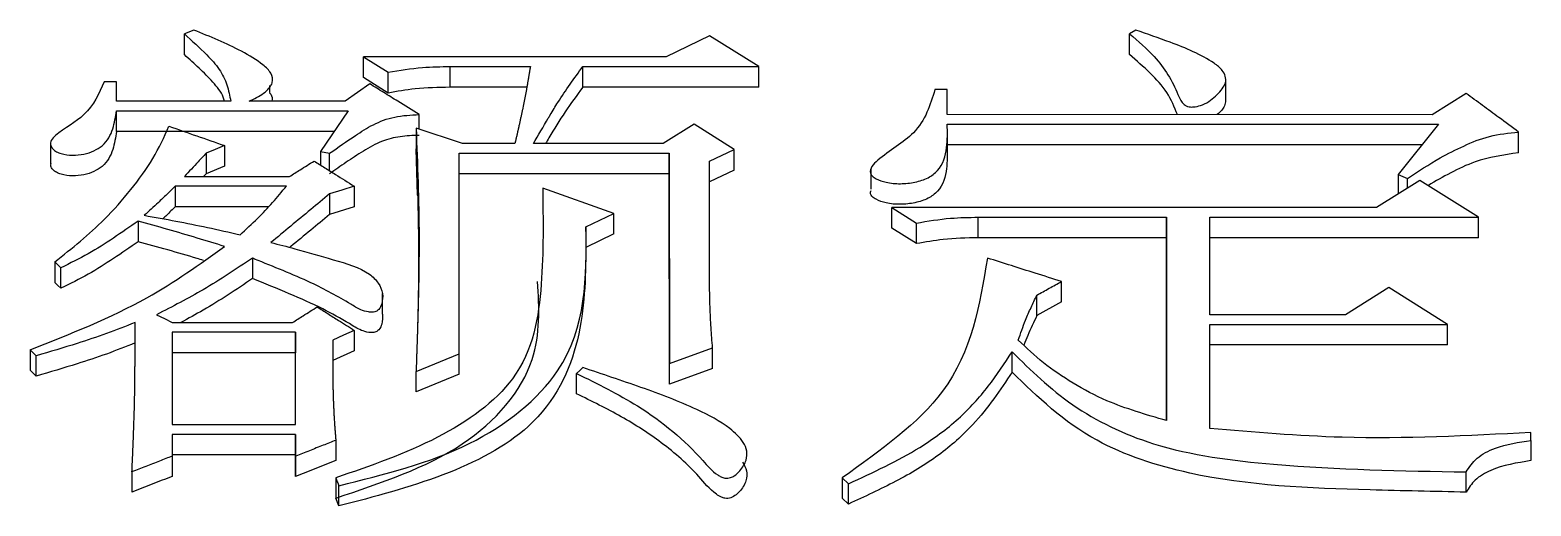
# Model space of a CAD drawing. Header units: millimetres. Extents: x 2251 to 4395, y 932 to 2449.
# Drawn here: x 2743.76 to 2749.02, y 2267.89 to 2269.55 of the extents above; entities that cross this region are included whole.
import ezdxf

# ---------------------------------------------------------------- set-up
doc = ezdxf.new("R2010")
doc.units = ezdxf.units.MM

msp = doc.modelspace()

# ---------------------------------------------------------------- linework, layer by layer
at = {"color": 7, "linetype": 'Continuous', "lineweight": 25}
for p, q in [((2744.337, 2269.5518), (2744.3046, 2269.5384)), ((2747.6363, 2269.5518), (2747.6146, 2269.5384)), ((2744.3046, 2269.4656), (2744.3046, 2269.5384)), ((2746.1435, 2269.5317), (2745.992, 2269.4577)), ((2746.3165, 2269.4241), (2746.1435, 2269.5317)), ((2747.6146, 2269.4656), (2747.6146, 2269.5384)), ((2744.9319, 2269.4577), (2745.0185, 2269.4039)), ((2744.9319, 2269.3851), (2744.9319, 2269.4577)), ((2744.6035, 2269.404), (2744.6035, 2269.4055)), ((2745.0185, 2269.3313), (2745.0185, 2269.4039)), ((2745.2348, 2269.4241), (2745.5161, 2269.4241)), ((2745.2348, 2269.3515), (2745.2348, 2269.4241)), ((2745.7, 2269.4241), (2746.3165, 2269.4241)), ((2745.7, 2269.3515), (2745.7, 2269.4241)), ((2746.3165, 2269.3515), (2746.3165, 2269.4241)), ((2744.0665, 2269.3702), (2744.0233, 2269.3702)), ((2744.0665, 2269.3028), (2744.0665, 2269.3702)), ((2744.6035, 2269.3329), (2744.6035, 2269.3573)), ((2744.9536, 2269.3635), (2744.867, 2269.3028)), ((2745.0185, 2269.3313), (2744.9319, 2269.3851)), ((2745.5037, 2269.3515), (2745.2348, 2269.3515)), ((2746.3165, 2269.3515), (2745.7, 2269.3515)), ((2746.9764, 2269.3433), (2746.9331, 2269.3433)), ((2746.9764, 2269.2556), (2746.9764, 2269.3433)), ((2747.9518, 2269.3045), (2747.9518, 2269.3778)), ((2744.4668, 2269.3028), (2744.0665, 2269.3028)), ((2744.867, 2269.3028), (2744.5317, 2269.3028)), ((2748.7937, 2269.3298), (2748.6747, 2269.2555)), ((2744.0665, 2269.1967), (2744.0665, 2269.2691)), ((2744.8778, 2269.2691), (2744.7805, 2269.1271)), ((2745.1267, 2269.2047), (2745.1267, 2269.2556)), ((2748.6747, 2269.2555), (2746.9764, 2269.2556)), ((2744.8282, 2269.1966), (2744.0665, 2269.1967)), ((2745.2781, 2269.1542), (2745.1158, 2269.2083)), ((2745.1158, 2269.2083), (2745.1158, 2269.1359)), ((2746.0894, 2269.2218), (2745.9812, 2269.1542)), ((2746.23, 2269.1339), (2746.0894, 2269.2218)), ((2746.9764, 2269.2218), (2748.6964, 2269.2218)), ((2746.9776, 2269.1195), (2746.9776, 2269.1923)), ((2748.6964, 2269.2218), (2748.5557, 2269.0458)), ((2748.9776, 2269.1224), (2748.9776, 2269.1947)), ((2743.8355, 2269.1565), (2743.8355, 2269.0838)), ((2744.4452, 2269.1474), (2744.4452, 2269.0752)), ((2745.1205, 2268.9737), (2745.1158, 2269.1359)), ((2745.462, 2269.1542), (2745.2781, 2269.1542)), ((2745.9812, 2269.1542), (2745.5269, 2269.1542)), ((2746.1435, 2269.0933), (2746.23, 2269.1339)), ((2746.23, 2269.0616), (2746.23, 2269.1339)), ((2748.6385, 2269.1494), (2746.9776, 2269.1494)), ((2744.3803, 2269.1204), (2744.3803, 2269.0481)), ((2744.7805, 2269.1271), (2744.813, 2269.1204)), ((2744.7805, 2269.1271), (2744.7805, 2269.0797)), ((2745.2673, 2269.1203), (2746.0028, 2269.1203)), ((2745.2673, 2268.4182), (2745.2673, 2269.1203)), ((2746.0028, 2269.1203), (2746.0029, 2268.3839)), ((2746.0028, 2269.0481), (2746.0028, 2269.1203)), ((2746.1435, 2268.6784), (2746.1435, 2269.0933)), ((2744.3045, 2269.039), (2744.6723, 2269.039)), ((2744.3803, 2269.0481), (2744.3718, 2269.039)), ((2744.4452, 2269.0752), (2744.3803, 2269.0481)), ((2746.0028, 2269.0481), (2745.2673, 2269.0481)), ((2746.0029, 2268.3126), (2746.0028, 2269.0481)), ((2746.23, 2269.0616), (2746.1435, 2269.021)), ((2746.7087, 2269.0669), (2746.7087, 2268.9943)), ((2748.6315, 2269.0254), (2748.48, 2268.9304)), ((2748.5557, 2269.0458), (2748.5882, 2269.0322)), ((2748.5557, 2269.0458), (2748.5557, 2268.9779)), ((2748.5882, 2268.9983), (2748.5882, 2269.0322)), ((2748.837, 2268.8964), (2748.6315, 2269.0254)), ((2744.6615, 2269.0051), (2744.2721, 2269.0051)), ((2744.2721, 2269.0051), (2744.2721, 2268.933)), ((2744.8129, 2268.978), (2744.8129, 2268.9059)), ((2744.8995, 2269.0051), (2744.8995, 2268.933)), ((2745.8081, 2268.91), (2745.5593, 2268.9983)), ((2744.5993, 2268.933), (2744.2721, 2268.933)), ((2744.8995, 2268.933), (2744.8129, 2268.9059)), ((2746.7817, 2268.9304), (2746.8682, 2268.876)), ((2748.48, 2268.9304), (2746.7817, 2268.9304)), ((2746.7817, 2268.8584), (2746.7817, 2268.9304)), ((2744.1423, 2268.8828), (2744.1423, 2268.8109)), ((2745.7108, 2268.8624), (2745.8081, 2268.91)), ((2745.8081, 2268.8381), (2745.8081, 2268.91)), ((2746.8682, 2268.8041), (2746.8682, 2268.876)), ((2747.0846, 2268.8964), (2747.7444, 2268.8964)), ((2747.0846, 2268.8245), (2747.0846, 2268.8964)), ((2747.7444, 2268.8964), (2747.7444, 2268.1844)), ((2747.7444, 2268.8245), (2747.7444, 2268.8964)), ((2747.8959, 2268.8964), (2748.837, 2268.8964)), ((2747.8959, 2268.5553), (2747.8959, 2268.8964)), ((2748.837, 2268.8245), (2748.837, 2268.8964)), ((2745.7108, 2268.8624), (2745.7108, 2268.7905)), ((2745.8081, 2268.8381), (2745.7108, 2268.7905)), ((2746.8682, 2268.8041), (2746.7817, 2268.8584)), ((2747.7444, 2268.8245), (2747.0846, 2268.8245)), ((2747.7444, 2268.1844), (2747.7444, 2268.8245)), ((2748.837, 2268.8245), (2747.8959, 2268.8245)), ((2743.8502, 2268.7398), (2743.8718, 2268.7193)), ((2743.8718, 2268.6476), (2743.8718, 2268.7193)), ((2747.3766, 2268.5999), (2747.3766, 2268.6715)), ((2744.9981, 2268.5572), (2744.9981, 2268.6296)), ((2747.2901, 2268.5521), (2747.2901, 2268.6237)), ((2748.5233, 2268.651), (2748.3718, 2268.5553)), ((2748.7288, 2268.5211), (2748.5233, 2268.651)), ((2747.3766, 2268.5999), (2747.2901, 2268.5521)), ((2748.3718, 2268.5553), (2747.8959, 2268.5553)), ((2744.2613, 2268.5279), (2744.6831, 2268.5279)), ((2744.8995, 2268.5005), (2744.8995, 2268.4291)), ((2747.8959, 2268.5211), (2748.7288, 2268.5211)), ((2747.8959, 2268.1568), (2747.8959, 2268.5211)), ((2748.7288, 2268.4496), (2748.7288, 2268.5211)), ((2744.1314, 2268.4426), (2744.1315, 2268.4565)), ((2744.2613, 2268.4937), (2744.2613, 2268.1706)), ((2744.694, 2268.4937), (2744.2613, 2268.4937)), ((2744.694, 2268.1706), (2744.694, 2268.4937)), ((2744.694, 2268.4937), (2744.694, 2268.4223)), ((2748.7288, 2268.4496), (2747.8959, 2268.4496)), ((2743.7636, 2268.432), (2743.7853, 2268.4114)), ((2743.7636, 2268.432), (2743.7636, 2268.3607)), ((2743.7853, 2268.3401), (2743.7853, 2268.4114)), ((2744.694, 2268.4223), (2744.2613, 2268.4223)), ((2744.694, 2268.1706), (2744.694, 2268.4223)), ((2744.8995, 2268.4291), (2744.8238, 2268.3949)), ((2745.1158, 2268.3564), (2745.2673, 2268.4182)), ((2745.2673, 2268.3469), (2745.2673, 2268.4182)), ((2746.0029, 2268.3839), (2746.1543, 2268.4388)), ((2746.1543, 2268.3675), (2746.1543, 2268.4388)), ((2747.2036, 2268.3538), (2747.2036, 2268.4251)), ((2745.1158, 2268.2852), (2745.1158, 2268.3564)), ((2745.2673, 2268.3469), (2745.1158, 2268.2852)), ((2745.6783, 2268.2783), (2745.6783, 2268.3495)), ((2746.0029, 2268.3126), (2746.0029, 2268.3839)), ((2746.1543, 2268.3675), (2746.0029, 2268.3126)), ((2744.2613, 2268.1706), (2744.694, 2268.1706)), ((2744.694, 2268.1361), (2744.2613, 2268.1361)), ((2744.2613, 2268.1361), (2744.2613, 2268.0602)), ((2744.694, 2268.0602), (2744.694, 2268.1361)), ((2744.694, 2268.1361), (2744.694, 2268.0652)), ((2749.0209, 2268.1154), (2749.0209, 2268.143)), ((2744.8346, 2268.1154), (2744.8346, 2268.0445)), ((2746.2603, 2268.1093), (2746.2603, 2268.1103)), ((2749.0209, 2268.1154), (2749.0209, 2268.0445)), ((2744.694, 2268.0652), (2744.2613, 2268.0652)), ((2744.2613, 2268.0602), (2744.2613, 2267.9893)), ((2744.694, 2267.9893), (2744.694, 2268.0652)), ((2744.694, 2268.0602), (2744.694, 2267.9893)), ((2744.1206, 2268.0049), (2744.1206, 2267.9341)), ((2746.6086, 2267.9842), (2746.6303, 2267.9634)), ((2746.6086, 2267.9842), (2746.6086, 2267.9134)), ((2748.7937, 2267.9341), (2748.7937, 2268.0049)), ((2744.8454, 2267.8857), (2744.8454, 2267.9565)), ((2746.6303, 2267.8926), (2746.6303, 2267.9634)), ((2744.8454, 2267.8857), (2744.8346, 2267.9134)), ((2746.6086, 2267.9134), (2746.6303, 2267.8926))]:
    msp.add_line(p, q, dxfattribs=at)
at = {"color": 7, "linetype": 'Continuous', "lineweight": 25, "flags": 128}
for points in [[(2745.992, 2269.4577), (2745.5717, 2269.4577), (2744.9319, 2269.4577)], [(2744.0665, 2269.2691), (2744.4722, 2269.2691), (2744.8778, 2269.2691)], [(2744.4452, 2269.1474), (2744.4127, 2269.1339), (2744.3803, 2269.1204)], [(2744.813, 2269.0594), (2744.813, 2269.073), (2744.813, 2269.0967), (2744.813, 2269.1204)], [(2744.8995, 2269.0051), (2744.8562, 2268.9916), (2744.8129, 2268.978)], [(2743.8502, 2268.7398), (2743.8502, 2268.7136), (2743.8502, 2268.6909), (2743.8502, 2268.6681)], [(2744.5426, 2268.7535), (2744.5426, 2268.7215), (2744.5426, 2268.7016), (2744.5426, 2268.6817)], [(2743.8718, 2268.6476), (2743.861, 2268.6578), (2743.8502, 2268.6681)], [(2744.2072, 2268.5553), (2744.2342, 2268.5416), (2744.2613, 2268.5279)], [(2744.8995, 2268.5005), (2744.8616, 2268.4834), (2744.8238, 2268.4663)], [(2743.7853, 2268.3401), (2743.7745, 2268.3504), (2743.7637, 2268.3606)], [(2745.6999, 2268.3701), (2745.6891, 2268.3598), (2745.6783, 2268.3495)], [(2744.8346, 2267.9842), (2744.8346, 2267.9554), (2744.8346, 2267.9344), (2744.8346, 2267.9134)]]:
    msp.add_lwpolyline(points, dxfattribs=at)
at = {"color": 7, "linetype": 'Continuous', "lineweight": 25}
for points, knots in [([(2744.5317, 2269.3028), (2744.549, 2269.3113), (2744.5831, 2269.328), (2744.6176, 2269.3634), (2744.6105, 2269.4022), (2744.57, 2269.4399), (2744.4812, 2269.4933), (2744.3943, 2269.5286), (2744.337, 2269.5518)], [0, 0, 0, 0, 0.121784, 0.238894, 0.329996, 0.425945, 0.621085, 1, 1, 1, 1]), ([(2747.6146, 2269.5384), (2747.6453, 2269.5125), (2747.72, 2269.4495), (2747.7706, 2269.3636), (2747.7933, 2269.303), (2747.8073, 2269.2893), (2747.8177, 2269.2841), (2747.8301, 2269.2819), (2747.8484, 2269.2831), (2747.8737, 2269.2902), (2747.908, 2269.3111), (2747.9349, 2269.338), (2747.9528, 2269.3672), (2747.952, 2269.3901), (2747.9394, 2269.4144), (2747.8796, 2269.4604), (2747.7729, 2269.5048), (2747.6768, 2269.5379), (2747.6363, 2269.5518)], [0, 0, 0, 0, 0.1375244, 0.3354473, 0.378025, 0.3932997, 0.4036024, 0.4139367, 0.4291013, 0.4551326, 0.490172, 0.5575547, 0.5885238, 0.6196728, 0.649408, 0.6936142, 0.8709566, 1, 1, 1, 1]), ([(2744.3046, 2269.5384), (2744.331, 2269.5141), (2744.3745, 2269.4741), (2744.4291, 2269.4156), (2744.4559, 2269.36), (2744.4632, 2269.3218), (2744.4668, 2269.3028)], [0, 0, 0, 0, 0.3446396, 0.5657566, 0.7835326, 1, 1, 1, 1]), ([(2744.445, 2269.3028), (2744.4437, 2269.3077), (2744.4374, 2269.3316), (2744.4042, 2269.3703), (2744.3565, 2269.4186), (2744.3219, 2269.4499), (2744.3046, 2269.4656)], [0, 0, 0, 0, 0.076897, 0.381334, 0.690062, 1, 1, 1, 1]), ([(2747.7826, 2269.2556), (2747.772, 2269.2818), (2747.751, 2269.3339), (2747.6878, 2269.4028), (2747.6392, 2269.4445), (2747.6146, 2269.4656)], [0, 0, 0, 0, 0.335668, 0.664858, 1, 1, 1, 1]), ([(2745.0185, 2269.4039), (2745.0582, 2269.4106), (2745.1294, 2269.4226), (2745.2025, 2269.4236), (2745.2348, 2269.4241)], [0, 0, 0, 0, 0.558835, 1, 1, 1, 1]), ([(2745.5161, 2269.4241), (2745.5157, 2269.4221), (2745.5151, 2269.4182), (2745.5143, 2269.4132), (2745.5134, 2269.4083), (2745.5128, 2269.4043), (2745.5121, 2269.4004), (2745.5115, 2269.3964), (2745.5108, 2269.3925), (2745.51, 2269.3875), (2745.5093, 2269.3836), (2745.5085, 2269.3786), (2745.5076, 2269.3737), (2745.5066, 2269.3678), (2745.5056, 2269.3618), (2745.5045, 2269.3559), (2745.5035, 2269.35), (2745.5013, 2269.3381), (2745.4966, 2269.3124), (2745.4914, 2269.2867), (2745.4873, 2269.267), (2745.4856, 2269.2591), (2745.4839, 2269.2512), (2745.4817, 2269.2414), (2745.48, 2269.2335), (2745.4782, 2269.2256), (2745.4769, 2269.2196), (2745.4758, 2269.2147), (2745.4747, 2269.2098), (2745.4738, 2269.2058), (2745.4729, 2269.2019), (2745.472, 2269.1979), (2745.4711, 2269.194), (2745.47, 2269.1891), (2745.4691, 2269.1851), (2745.468, 2269.1802), (2745.467, 2269.1762), (2745.4661, 2269.1723), (2745.4652, 2269.1683), (2745.4643, 2269.1644), (2745.4632, 2269.1593), (2745.4625, 2269.1563), (2745.462, 2269.1542)], [0, 0, 0, 0, 0.021952, 0.043903, 0.054879, 0.07683, 0.087806, 0.098782, 0.120733, 0.131709, 0.15366, 0.164636, 0.186587, 0.208539, 0.23049, 0.252442, 0.274393, 0.296345, 0.384151, 0.559767, 0.581718, 0.60367, 0.647573, 0.669524, 0.713427, 0.735378, 0.75733, 0.779281, 0.790257, 0.812208, 0.823184, 0.83416, 0.856111, 0.867087, 0.889038, 0.900014, 0.921966, 0.932941, 0.943917, 0.965868, 0.976844, 1, 1, 1, 1]), ([(2745.5269, 2269.1542), (2745.5441, 2269.184), (2745.5635, 2269.2175), (2745.5923, 2269.2656), (2745.6293, 2269.3269), (2745.6698, 2269.3827), (2745.7, 2269.4241)], [0, 0, 0, 0, 0.3251759, 0.3658228, 0.5284142, 1, 1, 1, 1]), ([(2744.0233, 2269.3702), (2744.0055, 2269.3293), (2743.9734, 2269.2552), (2743.8769, 2269.2046), (2743.8354, 2269.1668), (2743.8347, 2269.1489), (2743.843, 2269.1353), (2743.8555, 2269.1252), (2743.8788, 2269.1162), (2743.9124, 2269.1122), (2743.9524, 2269.1161), (2743.9882, 2269.128), (2744.0315, 2269.1546), (2744.0569, 2269.2058), (2744.0633, 2269.248), (2744.0665, 2269.2691)], [0, 0, 0, 0, 0.230991, 0.417984, 0.453958, 0.487906, 0.511162, 0.535138, 0.560232, 0.612084, 0.662769, 0.713245, 0.762331, 0.881446, 1, 1, 1, 1]), ([(2745.1267, 2269.2556), (2745.1017, 2269.2711), (2745.0604, 2269.2969), (2745.0027, 2269.3329), (2744.9699, 2269.3533), (2744.9536, 2269.3635)], [0, 0, 0, 0, 0.432629, 0.716314, 1, 1, 1, 1]), ([(2745.2348, 2269.3515), (2745.1937, 2269.3507), (2745.1205, 2269.3492), (2745.0496, 2269.3368), (2745.0185, 2269.3313)], [0, 0, 0, 0, 0.5610854, 1, 1, 1, 1]), ([(2745.7, 2269.3515), (2745.6788, 2269.323), (2745.6357, 2269.2651), (2745.5954, 2269.1983), (2745.5734, 2269.1609), (2745.5695, 2269.1542)], [0, 0, 0, 0, 0.442451, 0.900555, 1, 1, 1, 1]), ([(2746.9331, 2269.3433), (2746.9167, 2269.2894), (2746.8869, 2269.1919), (2746.7623, 2269.124), (2746.7109, 2269.0761), (2746.7039, 2269.0547), (2746.7136, 2269.0396), (2746.7318, 2269.0276), (2746.765, 2269.0164), (2746.8127, 2269.0121), (2746.8635, 2269.018), (2746.9103, 2269.0326), (2746.9604, 2269.0713), (2746.9779, 2269.1398), (2746.9769, 2269.1945), (2746.9764, 2269.2218)], [0, 0, 0, 0, 0.230342, 0.416704, 0.453392, 0.487581, 0.504129, 0.522219, 0.561724, 0.611998, 0.663323, 0.713955, 0.762021, 0.881086, 1, 1, 1, 1]), ([(2744.6029, 2269.3321), (2744.6043, 2269.3306), (2744.6128, 2269.3223), (2744.6116, 2269.3117), (2744.6107, 2269.3028)], [0, 0, 0, 0, 0.171263, 1, 1, 1, 1]), ([(2747.951, 2269.3049), (2747.9504, 2269.2986), (2747.9484, 2269.2804), (2747.9325, 2269.2654), (2747.922, 2269.2556)], [0, 0, 0, 0, 0.345967, 1, 1, 1, 1]), ([(2748.9776, 2269.1947), (2748.9546, 2269.2117), (2748.9124, 2269.2427), (2748.8511, 2269.2877), (2748.8128, 2269.3157), (2748.7937, 2269.3298)], [0, 0, 0, 0, 0.375947, 0.687973, 1, 1, 1, 1]), ([(2744.813, 2269.1204), (2744.8428, 2269.1413), (2744.8922, 2269.1759), (2744.9642, 2269.2222), (2745.04, 2269.2518), (2745.0975, 2269.2543), (2745.1266, 2269.2556)], [0, 0, 0, 0, 0.334385, 0.552202, 0.773272, 1, 1, 1, 1]), ([(2744.0665, 2269.1967), (2744.0633, 2269.1756), (2744.0569, 2269.1334), (2744.0315, 2269.0823), (2743.9882, 2269.0557), (2743.9524, 2269.0439), (2743.9124, 2269.0399), (2743.8788, 2269.0439), (2743.8555, 2269.053), (2743.8433, 2269.063), (2743.8355, 2269.0739), (2743.8368, 2269.0812), (2743.8374, 2269.0842)], [0, 0, 0, 0, 0.223965, 0.44903, 0.541825, 0.637278, 0.73315, 0.831226, 0.878675, 0.923993, 0.967934, 1, 1, 1, 1]), ([(2743.8502, 2268.7398), (2743.9107, 2268.7882), (2744.01, 2268.8675), (2744.1179, 2268.9921), (2744.1983, 2269.1002), (2744.2331, 2269.1769), (2744.2504, 2269.2151)], [0, 0, 0, 0, 0.34436, 0.564684, 0.783385, 1, 1, 1, 1]), ([(2744.2504, 2269.2151), (2744.2829, 2269.2038), (2744.3478, 2269.1813), (2744.4127, 2269.1587), (2744.4452, 2269.1474)], [0, 0, 0, 0, 0.4999996, 1, 1, 1, 1]), ([(2745.1266, 2269.1831), (2745.1043, 2269.1823), (2745.0598, 2269.1805), (2744.9905, 2269.1633), (2744.9308, 2269.1282), (2744.8705, 2269.0891), (2744.8321, 2269.0618), (2744.813, 2269.0481)], [0, 0, 0, 0, 0.175432, 0.348604, 0.567478, 0.784095, 1, 1, 1, 1]), ([(2745.1158, 2269.2083), (2745.1184, 2269.145), (2745.1236, 2269.0183), (2745.1264, 2268.8751), (2745.1263, 2268.7933), (2745.1262, 2268.7734), (2745.1262, 2268.7674), (2745.1261, 2268.7614), (2745.1261, 2268.7554), (2745.126, 2268.7495), (2745.126, 2268.7415), (2745.1259, 2268.7335), (2745.1258, 2268.7255), (2745.1257, 2268.7195), (2745.1256, 2268.7135), (2745.1255, 2268.7075), (2745.1255, 2268.7015), (2745.1254, 2268.6956), (2745.1252, 2268.6876), (2745.1251, 2268.6796), (2745.125, 2268.6716), (2745.1249, 2268.6656), (2745.1247, 2268.6596), (2745.1246, 2268.6536), (2745.1245, 2268.6476), (2745.1244, 2268.6416), (2745.1243, 2268.6356), (2745.1241, 2268.6296), (2745.1239, 2268.6216), (2745.1238, 2268.6136), (2745.1236, 2268.6056), (2745.1234, 2268.5996), (2745.1233, 2268.5936), (2745.1231, 2268.5876), (2745.123, 2268.5816), (2745.1228, 2268.5756), (2745.1226, 2268.5676), (2745.1224, 2268.5596), (2745.1221, 2268.5516), (2745.122, 2268.5455), (2745.1218, 2268.5395), (2745.1216, 2268.5335), (2745.1215, 2268.5275), (2745.1213, 2268.5215), (2745.1211, 2268.5155), (2745.1209, 2268.5095), (2745.1207, 2268.5015), (2745.1204, 2268.4934), (2745.1202, 2268.4854), (2745.12, 2268.4794), (2745.1198, 2268.4734), (2745.1196, 2268.4674), (2745.1194, 2268.4614), (2745.1192, 2268.4553), (2745.1189, 2268.4473), (2745.1187, 2268.4393), (2745.1184, 2268.4313), (2745.1182, 2268.4252), (2745.118, 2268.4192), (2745.1178, 2268.4132), (2745.1176, 2268.4072), (2745.1174, 2268.4012), (2745.1172, 2268.3951), (2745.1169, 2268.3871), (2745.1166, 2268.3791), (2745.1163, 2268.371), (2745.1161, 2268.3642), (2745.1159, 2268.3593), (2745.1158, 2268.3564)], [0, 0, 0, 0, 0.22469, 0.449389, 0.505561, 0.512583, 0.519604, 0.526626, 0.533648, 0.540669, 0.547691, 0.561734, 0.568755, 0.575777, 0.582798, 0.58982, 0.596841, 0.603863, 0.610884, 0.624928, 0.631949, 0.638971, 0.645992, 0.653014, 0.660035, 0.667057, 0.674078, 0.6811, 0.688121, 0.702165, 0.709186, 0.716208, 0.723229, 0.730251, 0.737272, 0.744294, 0.751315, 0.765358, 0.77238, 0.779401, 0.786423, 0.793445, 0.800466, 0.807488, 0.814509, 0.821531, 0.828552, 0.842595, 0.849617, 0.856638, 0.86366, 0.870682, 0.877703, 0.884725, 0.891746, 0.905789, 0.912811, 0.919832, 0.926854, 0.933875, 0.940897, 0.947918, 0.95494, 0.961962, 0.976005, 0.983026, 0.990048, 1, 1, 1, 1]), ([(2748.5882, 2269.0322), (2748.6257, 2269.057), (2748.6878, 2269.098), (2748.7845, 2269.1468), (2748.8741, 2269.1839), (2748.9429, 2269.1911), (2748.9776, 2269.1947)], [0, 0, 0, 0, 0.334836, 0.553745, 0.775373, 1, 1, 1, 1]), ([(2744.3803, 2269.1204), (2744.3711, 2269.1106), (2744.354, 2269.0921), (2744.3287, 2269.065), (2744.3126, 2269.0477), (2744.3045, 2269.039)], [0, 0, 0, 0, 0.361282, 0.680641, 1, 1, 1, 1]), ([(2744.6723, 2269.039), (2744.6848, 2269.0469), (2744.7055, 2269.0598), (2744.7343, 2269.0779), (2744.7507, 2269.0881), (2744.7589, 2269.0933)], [0, 0, 0, 0, 0.4326487, 0.7163239, 1, 1, 1, 1]), ([(2744.7589, 2269.0933), (2744.7713, 2269.0854), (2744.7963, 2269.0698), (2744.8432, 2269.0404), (2744.8776, 2269.0189), (2744.8995, 2269.0051)], [0, 0, 0, 0, 0.2662424, 0.5324848, 1, 1, 1, 1]), ([(2746.9755, 2269.1196), (2746.9757, 2269.1021), (2746.976, 2269.0573), (2746.9603, 2268.9991), (2746.9103, 2268.9605), (2746.8635, 2268.9459), (2746.8127, 2268.94), (2746.765, 2268.9442), (2746.7317, 2268.9555), (2746.7139, 2268.9675), (2746.7054, 2268.9789), (2746.7086, 2268.9866), (2746.7101, 2268.9906)], [0, 0, 0, 0, 0.155828, 0.400477, 0.499289, 0.603425, 0.70901, 0.812432, 0.89368, 0.93087, 0.964878, 1, 1, 1, 1]), ([(2748.9776, 2269.1224), (2748.925, 2269.1144), (2748.8386, 2269.1013), (2748.7394, 2269.052), (2748.6857, 2269.0233), (2748.6609, 2269.0072), (2748.6607, 2269.0071)], [0, 0, 0, 0, 0.438916, 0.719527, 0.99737, 1, 1, 1, 1]), ([(2744.2721, 2269.0051), (2744.2623, 2268.9954), (2744.2426, 2268.9761), (2744.207, 2268.9419), (2744.1802, 2268.9179), (2744.1639, 2268.9032)], [0, 0, 0, 0, 0.280921, 0.561854, 1, 1, 1, 1]), ([(2744.4992, 2268.8352), (2744.5201, 2268.8541), (2744.5603, 2268.8906), (2744.6142, 2268.9475), (2744.6457, 2268.9859), (2744.6615, 2269.0051)], [0, 0, 0, 0, 0.349925, 0.674457, 1, 1, 1, 1]), ([(2744.8129, 2268.978), (2744.7909, 2268.9598), (2744.7456, 2268.9224), (2744.6771, 2268.8657), (2744.6307, 2268.8272), (2744.6075, 2268.808)], [0, 0, 0, 0, 0.321741, 0.660871, 1, 1, 1, 1]), ([(2745.5593, 2268.9983), (2745.5609, 2268.8872), (2745.5641, 2268.6652), (2745.5121, 2268.3354), (2745.1969, 2268.1093), (2744.9569, 2268.0264), (2744.8346, 2267.9842)], [0, 0, 0, 0, 0.273656, 0.546764, 0.768873, 1, 1, 1, 1]), ([(2745.1212, 2268.9765), (2745.1227, 2268.9091), (2745.1251, 2268.8081), (2745.124, 2268.6346), (2745.1223, 2268.5624), (2745.1213, 2268.5223)], [0, 0, 0, 0, 0.471599, 0.706014, 1, 1, 1, 1]), ([(2744.2721, 2268.933), (2744.2623, 2268.9233), (2744.248, 2268.9092), (2744.2333, 2268.8952), (2744.2287, 2268.8908)], [0, 0, 0, 0, 0.685137, 1, 1, 1, 1]), ([(2744.1423, 2268.8828), (2744.1137, 2268.863), (2744.0572, 2268.8237), (2743.9687, 2268.7674), (2743.9042, 2268.7354), (2743.8718, 2268.7193)], [0, 0, 0, 0, 0.3384511, 0.6681197, 1, 1, 1, 1]), ([(2744.4451, 2268.7944), (2744.413, 2268.8042), (2744.3469, 2268.8245), (2744.246, 2268.8541), (2744.1769, 2268.8733), (2744.1423, 2268.8828)], [0, 0, 0, 0, 0.320379, 0.660141, 1, 1, 1, 1]), ([(2744.1639, 2268.9032), (2744.238, 2268.8898), (2744.3507, 2268.8693), (2744.4613, 2268.8439), (2744.4992, 2268.8352)], [0, 0, 0, 0, 0.6569803, 1, 1, 1, 1]), ([(2744.8129, 2268.9059), (2744.7909, 2268.8877), (2744.7456, 2268.8504), (2744.6992, 2268.812), (2744.6748, 2268.7918), (2744.6736, 2268.7909)], [0, 0, 0, 0, 0.47479, 0.974676, 1, 1, 1, 1]), ([(2746.8682, 2268.876), (2746.908, 2268.8828), (2746.9791, 2268.8949), (2747.0523, 2268.896), (2747.0846, 2268.8964)], [0, 0, 0, 0, 0.558835, 1, 1, 1, 1]), ([(2744.8454, 2267.9565), (2745.0047, 2267.9963), (2745.3152, 2268.0738), (2745.7151, 2268.3968), (2745.7124, 2268.687), (2745.7108, 2268.8624)], [0, 0, 0, 0, 0.294377, 0.573566, 1, 1, 1, 1]), ([(2747.0846, 2268.8245), (2747.0435, 2268.8237), (2746.9703, 2268.8222), (2746.8994, 2268.8096), (2746.8682, 2268.8041)], [0, 0, 0, 0, 0.561085, 1, 1, 1, 1]), ([(2743.7636, 2268.432), (2743.9054, 2268.4882), (2744.1566, 2268.5878), (2744.3576, 2268.7316), (2744.4451, 2268.7944)], [0, 0, 0, 0, 0.5642098, 1, 1, 1, 1]), ([(2744.1423, 2268.8109), (2744.1137, 2268.791), (2744.0574, 2268.7516), (2743.9687, 2268.6956), (2743.9042, 2268.6637), (2743.8718, 2268.6476)], [0, 0, 0, 0, 0.3386468, 0.6682986, 1, 1, 1, 1]), ([(2744.3708, 2268.7453), (2744.3635, 2268.7476), (2744.3221, 2268.7603), (2744.2459, 2268.7821), (2744.1768, 2268.8013), (2744.1423, 2268.8109)], [0, 0, 0, 0, 0.097268, 0.548576, 1, 1, 1, 1]), ([(2744.6075, 2268.808), (2744.6354, 2268.8009), (2744.7091, 2268.7823), (2744.824, 2268.7475), (2744.9364, 2268.7166), (2744.9858, 2268.6668), (2745.001, 2268.6303), (2744.9982, 2268.5984), (2744.9895, 2268.5773), (2744.9792, 2268.5683), (2744.9713, 2268.5649), (2744.961, 2268.5635), (2744.9439, 2268.5652), (2744.9168, 2268.5738), (2744.8543, 2268.6127), (2744.7356, 2268.6773), (2744.6138, 2268.7239), (2744.5452, 2268.7524), (2744.5425, 2268.7535)], [0, 0, 0, 0, 0.080829, 0.213073, 0.345773, 0.395058, 0.444233, 0.491132, 0.518332, 0.527917, 0.53551, 0.543103, 0.555865, 0.581938, 0.622671, 0.782526, 0.991638, 1, 1, 1, 1]), ([(2745.7108, 2268.7905), (2745.7091, 2268.6831), (2745.7056, 2268.468), (2745.5612, 2268.1607), (2745.2129, 2267.9811), (2744.9692, 2267.9179), (2744.8454, 2267.8857)], [0, 0, 0, 0, 0.271412, 0.543735, 0.768302, 1, 1, 1, 1]), ([(2744.5425, 2268.7535), (2744.4863, 2268.7157), (2744.4053, 2268.6613), (2744.29, 2268.5979), (2744.2348, 2268.5695), (2744.2072, 2268.5553)], [0, 0, 0, 0, 0.532376, 0.766064, 1, 1, 1, 1]), ([(2747.117, 2268.7534), (2747.0899, 2268.5896), (2747.0409, 2268.2929), (2746.7424, 2268.0797), (2746.6086, 2267.9842)], [0, 0, 0, 0, 0.551895, 1, 1, 1, 1]), ([(2747.3766, 2268.6715), (2747.346, 2268.6812), (2747.2874, 2268.6997), (2747.2008, 2268.727), (2747.1449, 2268.7446), (2747.117, 2268.7534)], [0, 0, 0, 0, 0.354383, 0.677192, 1, 1, 1, 1]), ([(2744.5425, 2268.6817), (2744.4865, 2268.6437), (2744.4064, 2268.5895), (2744.318, 2268.5421), (2744.2915, 2268.5279)], [0, 0, 0, 0, 0.700787, 1, 1, 1, 1]), ([(2744.9979, 2268.5576), (2744.9982, 2268.5458), (2744.9987, 2268.5271), (2744.9898, 2268.5063), (2744.9797, 2268.4971), (2744.9719, 2268.4935), (2744.9618, 2268.492), (2744.9452, 2268.4935), (2744.9157, 2268.5024), (2744.8666, 2268.5347), (2744.7845, 2268.5794), (2744.6695, 2268.6308), (2744.5858, 2268.6644), (2744.5425, 2268.6817)], [0, 0, 0, 0, 0.082308, 0.1312, 0.148471, 0.162293, 0.176133, 0.198356, 0.243248, 0.33149, 0.526018, 0.754923, 1, 1, 1, 1]), ([(2744.8346, 2267.9134), (2744.993, 2267.9662), (2745.3003, 2268.0687), (2745.5582, 2268.3733), (2745.5466, 2268.5794), (2745.5415, 2268.6713)], [0, 0, 0, 0, 0.370667, 0.719175, 1, 1, 1, 1]), ([(2746.1543, 2268.4388), (2746.1524, 2268.4626), (2746.1487, 2268.5102), (2746.1448, 2268.59), (2746.1439, 2268.6461), (2746.1435, 2268.6784)], [0, 0, 0, 0, 0.29749, 0.594994, 1, 1, 1, 1]), ([(2747.2901, 2268.6237), (2747.3045, 2268.6317), (2747.3334, 2268.6476), (2747.3622, 2268.6636), (2747.3766, 2268.6715)], [0, 0, 0, 0, 0.4999983, 1, 1, 1, 1]), ([(2747.2252, 2268.4662), (2747.2333, 2268.4898), (2747.2464, 2268.5282), (2747.2698, 2268.5804), (2747.2833, 2268.6093), (2747.2901, 2268.6237)], [0, 0, 0, 0, 0.443144, 0.721519, 1, 1, 1, 1]), ([(2744.6831, 2268.5279), (2744.6956, 2268.5358), (2744.7163, 2268.5489), (2744.7451, 2268.5672), (2744.7615, 2268.5775), (2744.7697, 2268.5827)], [0, 0, 0, 0, 0.432649, 0.716324, 1, 1, 1, 1]), ([(2744.7697, 2268.5827), (2744.7822, 2268.5748), (2744.8071, 2268.559), (2744.8504, 2268.5316), (2744.8812, 2268.5121), (2744.8995, 2268.5005)], [0, 0, 0, 0, 0.288429, 0.576858, 1, 1, 1, 1]), ([(2747.2901, 2268.5521), (2747.2792, 2268.5292), (2747.263, 2268.495), (2747.249, 2268.4603), (2747.2445, 2268.4489)], [0, 0, 0, 0, 0.672169, 1, 1, 1, 1]), ([(2744.1315, 2268.5279), (2744.0985, 2268.5147), (2744.0325, 2268.4882), (2743.9164, 2268.4501), (2743.8333, 2268.4256), (2743.7853, 2268.4114)], [0, 0, 0, 0, 0.296607, 0.593255, 1, 1, 1, 1]), ([(2744.1206, 2268.0049), (2744.121, 2268.0125), (2744.1217, 2268.0278), (2744.1225, 2268.0469), (2744.1232, 2268.0621), (2744.1237, 2268.0736), (2744.1241, 2268.0831), (2744.1245, 2268.0926), (2744.125, 2268.106), (2744.1258, 2268.125), (2744.1265, 2268.144), (2744.1272, 2268.1631), (2744.1277, 2268.1783), (2744.1283, 2268.1973), (2744.1288, 2268.2125), (2744.1293, 2268.2316), (2744.1297, 2268.2468), (2744.13, 2268.262), (2744.1303, 2268.2772), (2744.1305, 2268.2924), (2744.1308, 2268.3113), (2744.131, 2268.3246), (2744.1311, 2268.3379), (2744.1312, 2268.3455), (2744.1312, 2268.355), (2744.1313, 2268.3626), (2744.1313, 2268.3702), (2744.1314, 2268.3777), (2744.1314, 2268.3853), (2744.1315, 2268.3948), (2744.1315, 2268.4024), (2744.1315, 2268.4119), (2744.1315, 2268.4194), (2744.1315, 2268.4289), (2744.1316, 2268.4365), (2744.1316, 2268.4441), (2744.1316, 2268.4516), (2744.1316, 2268.4592), (2744.1316, 2268.4687), (2744.1315, 2268.4762), (2744.1315, 2268.4857), (2744.1315, 2268.4923), (2744.1315, 2268.498), (2744.1315, 2268.5018), (2744.1315, 2268.5056), (2744.1315, 2268.5103), (2744.1315, 2268.5141), (2744.1315, 2268.5186), (2744.1315, 2268.5229), (2744.1315, 2268.5263), (2744.1315, 2268.5279)], [0, 0, 0, 0, 0.043584, 0.087168, 0.10896, 0.130753, 0.152545, 0.163441, 0.185233, 0.228817, 0.272401, 0.294193, 0.337777, 0.35957, 0.403154, 0.424946, 0.46853, 0.490322, 0.512114, 0.555699, 0.577491, 0.621075, 0.631971, 0.653763, 0.664659, 0.686451, 0.697347, 0.708243, 0.730035, 0.740931, 0.762723, 0.773619, 0.795412, 0.806308, 0.8281, 0.838996, 0.849892, 0.871684, 0.88258, 0.904372, 0.915268, 0.93706, 0.942508, 0.947956, 0.958852, 0.9643, 0.975196, 0.980644, 0.990322, 1, 1, 1, 1]), ([(2744.1315, 2268.4565), (2744.0985, 2268.4432), (2744.0325, 2268.4167), (2743.9162, 2268.3789), (2743.8333, 2268.3543), (2743.7853, 2268.3401)], [0, 0, 0, 0, 0.2967204, 0.593461, 1, 1, 1, 1]), ([(2744.8238, 2268.4663), (2744.8237, 2268.4274), (2744.8236, 2268.3862), (2744.8241, 2268.3425), (2744.8242, 2268.3352), (2744.8243, 2268.3279), (2744.8244, 2268.3206), (2744.8245, 2268.3145), (2744.8246, 2268.3084), (2744.8247, 2268.3036), (2744.8248, 2268.2975), (2744.8249, 2268.2914), (2744.8252, 2268.2817), (2744.8255, 2268.2719), (2744.8258, 2268.2622), (2744.826, 2268.2549), (2744.8263, 2268.2476), (2744.8267, 2268.2379), (2744.8271, 2268.2294), (2744.8275, 2268.2208), (2744.8277, 2268.216), (2744.828, 2268.2099), (2744.8283, 2268.2038), (2744.8289, 2268.1941), (2744.8295, 2268.1843), (2744.8303, 2268.1721), (2744.831, 2268.1624), (2744.8319, 2268.1502), (2744.8326, 2268.1405), (2744.8336, 2268.1281), (2744.8342, 2268.1205), (2744.8346, 2268.1154)], [0, 0, 0, 0, 0.332695, 0.353489, 0.374282, 0.395075, 0.415869, 0.436662, 0.447059, 0.467852, 0.478249, 0.499042, 0.519836, 0.561423, 0.582216, 0.603009, 0.623803, 0.644596, 0.686183, 0.69658, 0.717373, 0.72777, 0.748563, 0.769356, 0.810943, 0.831737, 0.873323, 0.894117, 0.935704, 0.956497, 1, 1, 1, 1]), ([(2747.7444, 2268.1844), (2747.6729, 2268.2052), (2747.5558, 2268.2394), (2747.4159, 2268.3139), (2747.3107, 2268.3848), (2747.2536, 2268.4392), (2747.2252, 2268.4662)], [0, 0, 0, 0, 0.34637, 0.567178, 0.784978, 1, 1, 1, 1]), ([(2746.6303, 2267.9634), (2746.7166, 2268.0033), (2746.8577, 2268.0685), (2747.0192, 2268.1879), (2747.1234, 2268.3031), (2747.177, 2268.3846), (2747.2036, 2268.4251)], [0, 0, 0, 0, 0.347372, 0.56793, 0.785018, 1, 1, 1, 1]), ([(2747.2036, 2268.4251), (2747.2696, 2268.3604), (2747.4021, 2268.2302), (2747.7165, 2268.0769), (2748.2006, 2268.0155), (2748.5691, 2268.0089), (2748.7937, 2268.0049)], [0, 0, 0, 0, 0.189312, 0.380663, 0.622562, 1, 1, 1, 1]), ([(2745.6783, 2268.3495), (2745.7513, 2268.3134), (2745.9215, 2268.2292), (2746.0757, 2268.1002), (2746.1536, 2268.0054), (2746.1837, 2267.9874), (2746.1958, 2267.9832), (2746.2075, 2267.9826), (2746.219, 2267.9852), (2746.2348, 2267.9931), (2746.2562, 2268.0133), (2746.2733, 2268.043), (2746.2767, 2268.0782), (2746.2588, 2268.1176), (2746.2038, 2268.1711), (2746.0803, 2268.2358), (2745.904, 2268.3021), (2745.768, 2268.3474), (2745.6999, 2268.3701)], [0, 0, 0, 0, 0.163054, 0.3801016, 0.4338943, 0.4429487, 0.4520876, 0.4580059, 0.4639132, 0.4738466, 0.4929621, 0.5283931, 0.555625, 0.5828501, 0.6338445, 0.7244784, 0.8619279, 1, 1, 1, 1]), ([(2747.2036, 2268.3538), (2747.1614, 2268.2912), (2747.0916, 2268.1874), (2746.9491, 2268.0596), (2746.7977, 2267.9692), (2746.6863, 2267.9183), (2746.6303, 2267.8926)], [0, 0, 0, 0, 0.332711, 0.551426, 0.774321, 1, 1, 1, 1]), ([(2748.7937, 2267.9341), (2748.6817, 2267.9364), (2748.3577, 2267.9432), (2747.9077, 2267.961), (2747.4552, 2268.11), (2747.2933, 2268.2669), (2747.2036, 2268.3538)], [0, 0, 0, 0, 0.18828, 0.544715, 0.747801, 1, 1, 1, 1]), ([(2746.2596, 2268.0388), (2746.2653, 2268.0291), (2746.2775, 2268.0084), (2746.2731, 2267.9713), (2746.2563, 2267.943), (2746.2361, 2267.9238), (2746.2225, 2267.9155), (2746.2084, 2267.9119), (2746.1969, 2267.9123), (2746.1823, 2267.9169), (2746.1467, 2267.9402), (2746.0904, 2268.0118), (2745.9833, 2268.1058), (2745.8363, 2268.2009), (2745.7312, 2268.2524), (2745.6783, 2268.2783)], [0, 0, 0, 0, 0.046163, 0.098158, 0.160107, 0.179858, 0.204104, 0.21503, 0.226044, 0.23927, 0.264226, 0.376378, 0.598998, 0.797949, 1, 1, 1, 1]), ([(2749.0209, 2268.143), (2748.8004, 2268.1315), (2748.4244, 2268.1119), (2748.0505, 2268.1437), (2747.8959, 2268.1568)], [0, 0, 0, 0, 0.586461, 1, 1, 1, 1]), ([(2744.8346, 2268.1154), (2744.8199, 2268.1097), (2744.7891, 2268.0976), (2744.7422, 2268.0792), (2744.71, 2268.0665), (2744.694, 2268.0602)], [0, 0, 0, 0, 0.3137275, 0.6568637, 1, 1, 1, 1]), ([(2748.7937, 2268.0049), (2748.8049, 2268.0217), (2748.8276, 2268.056), (2748.9086, 2268.0978), (2748.978, 2268.1087), (2749.0209, 2268.1154)], [0, 0, 0, 0, 0.268929, 0.548046, 1, 1, 1, 1]), ([(2744.2613, 2268.0602), (2744.2466, 2268.0544), (2744.2158, 2268.0423), (2744.1689, 2268.0239), (2744.1367, 2268.0112), (2744.1206, 2268.0049)], [0, 0, 0, 0, 0.313727, 0.656864, 1, 1, 1, 1]), ([(2744.8346, 2268.0445), (2744.8112, 2268.0353), (2744.7643, 2268.0169), (2744.7174, 2267.9985), (2744.694, 2267.9893)], [0, 0, 0, 0, 0.5, 1, 1, 1, 1]), ([(2749.0209, 2268.0445), (2748.9718, 2268.0366), (2748.8986, 2268.0248), (2748.8223, 2267.9792), (2748.803, 2267.9487), (2748.7937, 2267.9341)], [0, 0, 0, 0, 0.513979, 0.766535, 1, 1, 1, 1]), ([(2744.2613, 2267.9893), (2744.2378, 2267.9801), (2744.191, 2267.9617), (2744.1441, 2267.9433), (2744.1206, 2267.9341)], [0, 0, 0, 0, 0.5, 1, 1, 1, 1]), ([(2744.8346, 2267.9842), (2744.8364, 2267.9795), (2744.84, 2267.9703), (2744.8436, 2267.9611), (2744.8454, 2267.9565)], [0, 0, 0, 0, 0.499988, 1, 1, 1, 1])]:
    msp.add_open_spline(points, degree=3, knots=knots, dxfattribs=at)

doc.saveas('drawing.dxf')
